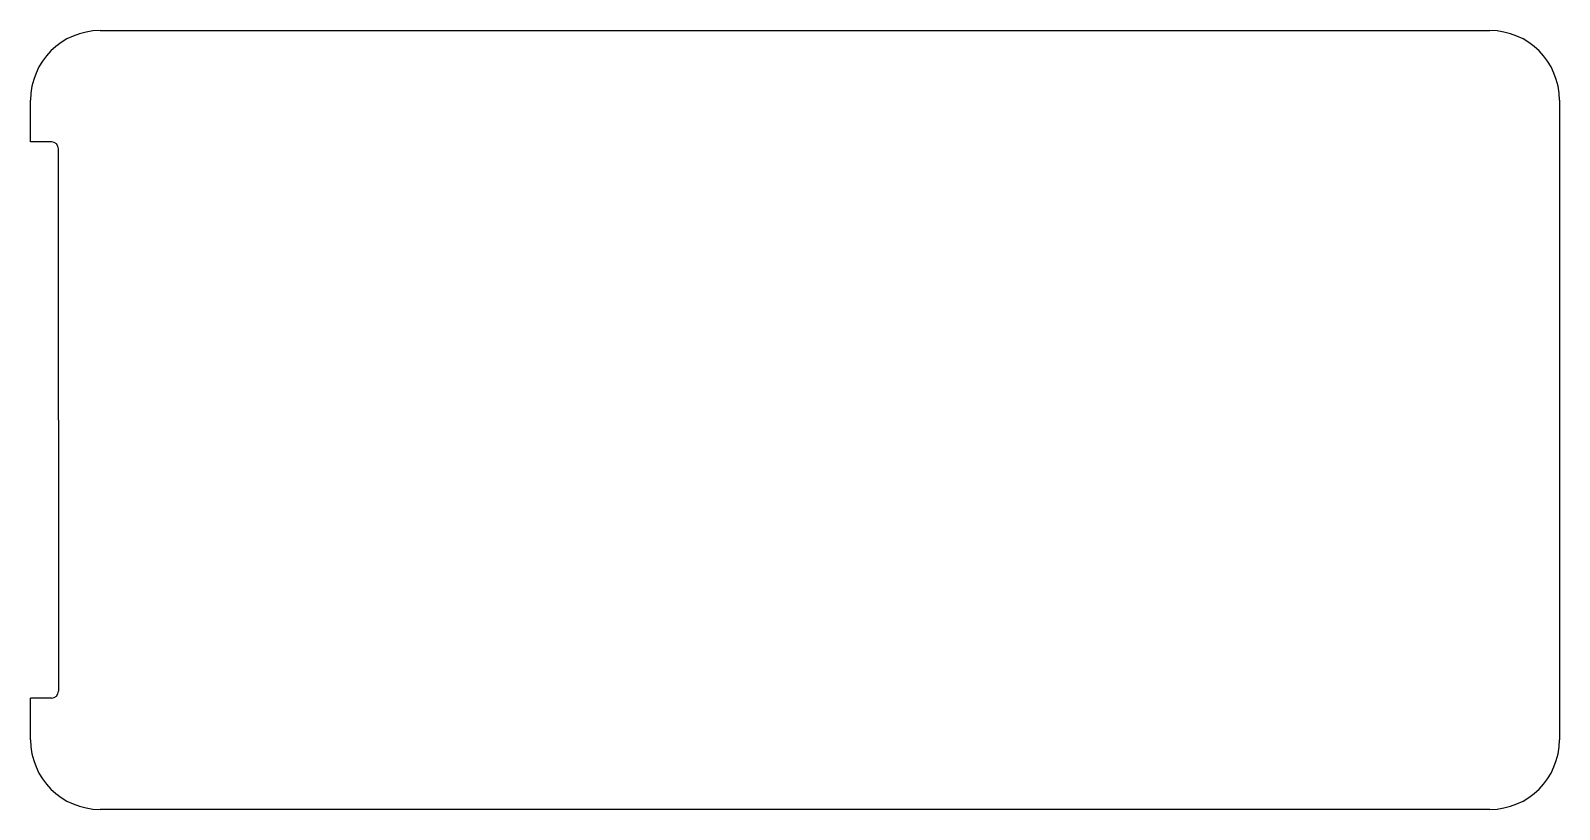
# Model space of a CAD drawing. Header units: millimetres. Extents: x 0 to 110, y 44 to 100.
import ezdxf

# ---------------------------------------------------------------- set-up
doc = ezdxf.new("R2010")
doc.units = ezdxf.units.MM
doc.layers.get('0').update_dxf_attribs({"lineweight": 25})

msp = doc.modelspace()

# ---------------------------------------------------------------- linework, layer by layer
for p, q in [((5, 100), (105, 100)), ((0, 92), (0, 95)), ((110, 95), (110, 49)), ((1.5, 92), (0, 92)), ((0, 92), (0, 92)), ((2, 72), (2, 91.5)), ((2, 72), (2, 72)), ((2, 72), (2, 52.5)), ((0, 49), (0, 52)), ((0, 52), (0, 52)), ((1.5, 52), (0, 52)), ((0, 52), (0, 52)), ((105, 44), (5, 44))]:
    msp.add_line(p, q)
for centre, radius, start, end in [((5, 95), 5, 90, 180), ((105, 95), 5, 0, 90), ((1.5, 91.5), 0.5, 0, 90), ((1.5, 52.5), 0.5, 270, 0), ((5, 49), 5, 180, 270), ((105, 49), 5, 270, 0)]:
    msp.add_arc(centre, radius, start, end)

doc.saveas('drawing.dxf')
